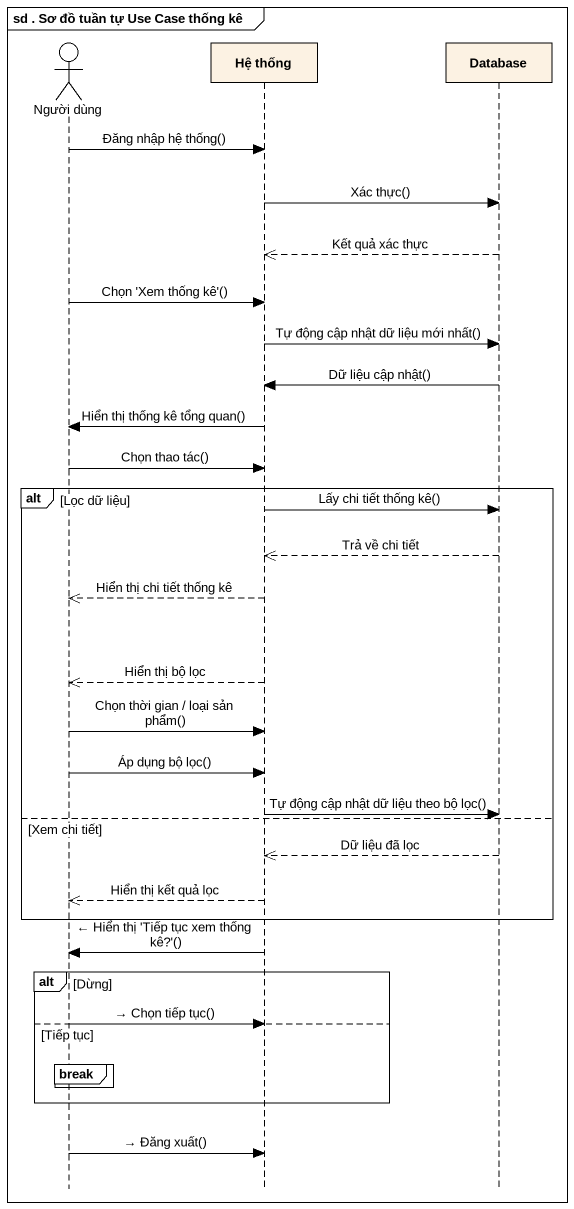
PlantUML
@startuml
mainframe sd . Sơ đồ tuần tự Use Case thống kê
hide footbox
actor "Người dùng" as Người_dùng
participant "Hệ thống" as Hệ_thống
participant "Database" as Database_

Người_dùng -> Hệ_thống : Đăng nhập hệ thống()
Hệ_thống -> Database_ : Xác thực()
Database_ -->> Hệ_thống : Kết quả xác thực
Người_dùng -> Hệ_thống : Chọn 'Xem thống kê'()
Hệ_thống -> Database_ : Tự động cập nhật dữ liệu mới nhất()
Database_ -> Hệ_thống : Dữ liệu cập nhật()
Hệ_thống -> Người_dùng : Hiển thị thống kê tổng quan()
Người_dùng -> Hệ_thống : Chọn thao tác()
alt Lọc dữ liệu
  Hệ_thống -> Database_ : Lấy chi tiết thống kê()
  Database_ -->> Hệ_thống : Trả về chi tiết
  Hệ_thống -->> Người_dùng : Hiển thị chi tiết thống kê
  Hệ_thống -->> Người_dùng : Hiển thị bộ lọc
  Người_dùng -> Hệ_thống : Chọn thời gian / loại sản phẩm()
  Người_dùng -> Hệ_thống : Áp dụng bộ lọc()
  Hệ_thống -> Database_ : Tự động cập nhật dữ liệu theo bộ lọc()
else Xem chi tiết
  Database_ -->> Hệ_thống : Dữ liệu đã lọc
  Hệ_thống -->> Người_dùng : Hiển thị kết quả lọc
end
Hệ_thống -> Người_dùng : ← Hiển thị 'Tiếp tục xem thống kê?'()
alt Dừng
else Tiếp tục
  Người_dùng -> Hệ_thống : → Chọn tiếp tục()
  break
  end
end
Người_dùng -> Hệ_thống : → Đăng xuất()
@enduml
